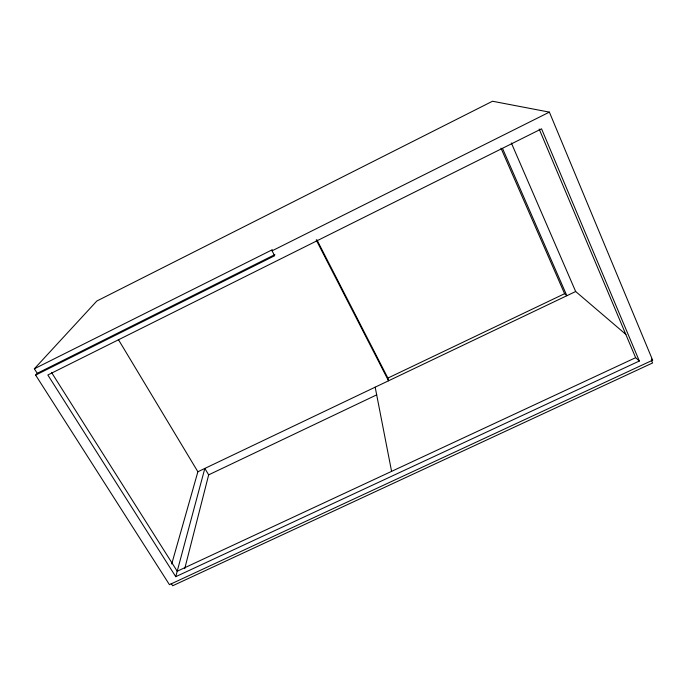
<?xml version="1.0" encoding="UTF-8"?>
<svg xmlns="http://www.w3.org/2000/svg" width="687" height="687" viewBox="0 0 687 687"><rect width="100%" height="100%" fill="white"/><g stroke="black" fill="none" stroke-linecap="round" stroke-linejoin="round"><path stroke-width="1.03" d="M35.63 375.102L274.663 255.727L272.061 250.832L272.31 249.733L34.35 368.782L37.235 373.316L35.63 375.102L169.449 584.671L652.65 360.186L549.385 112.127L492.493 101.238L96.824 301.026L34.35 368.782M184.734 568.656L208.668 474.846L204.829 468.44L175.743 576.685L639.339 361.018L541.554 128.821L47.841 374.999L175.743 576.685M171.716 564.001L197.882 471.754L118.404 339.593M272.061 250.832L549.385 112.127M37.235 373.316L274.886 254.602M316.218 240.012L388.541 380.796L387.889 378.082L564.602 293.701L566.852 295.719L502.566 148.538M197.882 471.754L575.672 291.511L625.891 334.423M208.668 474.846L376.751 394.827M639.339 361.018L635.638 357.687L177.212 571.232L51.465 372.345M651.362 359.078L652.65 360.186M171.209 583.443L172.686 585.762L652.573 362.976L651.456 360.297M316.862 239.754L387.889 378.082M500.978 148.169L564.602 293.701M511.343 142.965L575.672 291.511M539.166 129.044L635.638 357.687M375.179 387.167L391.59 471.368"/></g></svg>
